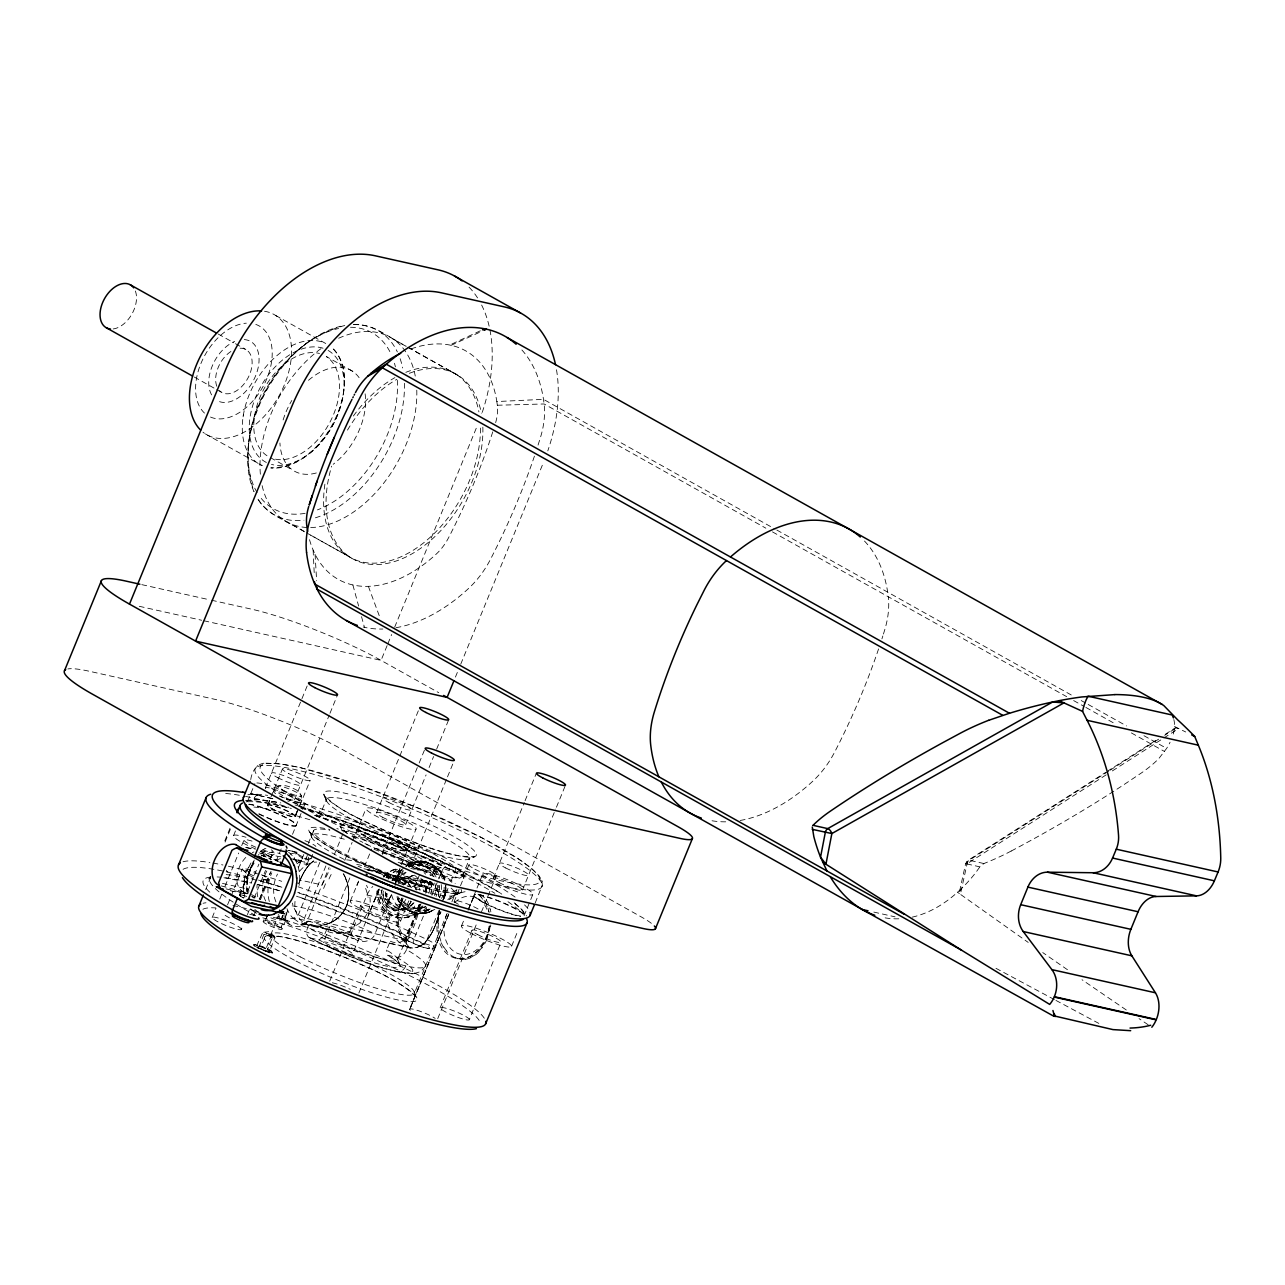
<?xml version="1.0" encoding="UTF-8"?>
<svg xmlns="http://www.w3.org/2000/svg" width="1285" height="1285" viewBox="0 0 1285 1285"><rect width="100%" height="100%" fill="white"/><g stroke="black" fill="none" stroke-linecap="round" stroke-linejoin="round"><path stroke-width="0.75" stroke-dasharray="5 3.75" d="M446.104 887.517L443.293 899.757M295.02 901.411C293.671 912.061 299.999 924.172 311.195 925.923L410.156 948.025L415.569 947.961L420.436 945.84M348.813 894.392L348.428 898.135M378.159 889.766C375.557 906.616 393.371 922.421 409.738 916.687L408.341 917.105M1173.847 719.552A158.023 60.363 -15.9 0 1 1174.49 726.475L1174.265 729.189L1164.66 735.325M438.281 923.321L438.201 928.477M348.604 896.416L348.829 892.657M243.925 885.028L244.568 880M383.38 891.035C380.456 903.243 394.672 913.812 405.658 907.885M348.653 896.994L348.299 898.986M979.604 867.23L975.62 872.772A163.581 107.089 -79.1 0 1 961.405 888.674L959.606 891.212L960.393 894.312L1028.209 942.419M243.106 416.822L243.459 414.509M490.533 926.469L490.806 924.798M348.428 898.697L348.01 900.673M489.537 926.533C487.77 942.772 474.277 961.437 456.143 958.353L458.279 958.803M439.358 911.483L439.615 910.374M395.057 885.156C410.606 843.667 385.516 903.307 400.936 870.748M395.17 885.092L395.989 880.514M395.973 880.129L398.832 873.752L397.065 877.061L397.9 875.374M439.47 911.193L438.86 913.972M348.283 899.548L347.625 902.327M438.426 896.48L438.972 885.381M439.325 912.029L438.667 914.808M311.613 835.411L311.661 837.29L309.219 831.556C329.972 852.18 359.431 861.496 385.596 873.463C409.69 881.382 434.475 894.665 460.303 892.786L453.284 895.645L454.906 894.472M959.606 891.212L965.661 863.568L967.573 860.661L1105.566 772.446M382.159 889.461C377.324 902.986 393.467 915.659 405.771 908.623M312.721 854.396L310.938 858.83L310.858 857.802M438.474 915.643L438.795 914.518M535.219 902.905L542.35 885.044L541.772 880.305L539.058 875.808L531.813 868.628L518.851 859.103L480.992 837.274L420.613 809.052L355.817 784.059L300.465 767.643L280.419 763.868L266.011 763.161M347.946 901.219L347.4 903.146M438.265 916.462L438.587 915.354M438.04 917.297L438.378 916.189M437.799 918.133L438.153 917.008M418.958 904.785L411.955 924.027L405.177 937.102M437.559 918.952L437.928 917.843M285.88 915.129L288.515 908.527M463.724 878.265L463.242 873.125L458.263 869.19L398.848 842.494M347.159 903.933L347.512 902.857M437.318 919.771L437.687 918.663M883.438 634.051L884.626 630.212A71.848 45.891 -60.7 0 0 888.288 596.754M437.43 919.482L436.788 921.409M882.843 635.963L881.928 638.838M538.062 445.092L540.471 437.43A71.848 45.891 -60.7 0 0 544.117 403.972L543.491 399.346A160.352 102.414 -60.7 0 0 520.297 348.251M310.97 858.749L307.468 859.183L300.128 855.489M492.765 431.872L490.709 438.121A456.4 291.502 -60.7 0 1 448.561 537.756A39.963 25.523 -60.7 0 1 436.29 554.044A128.42 82.015 -60.7 0 1 315.082 554.317L313.138 550.109A128.42 82.015 -60.7 0 1 308.705 536.487M541.868 886.682L542.222 885.59M437.173 920.301L436.514 922.212M346.886 904.72L347.271 903.644M397.033 877.189L395.86 880.659L400.502 871.166M443.518 898.167L444.69 894.697L443.486 898.119A25.893 25.218 73.6 0 0 445.542 887.405M443.052 899.853L445.076 894.681L443.164 899.837A26.085 25.395 73.6 0 0 445.927 887.341L445.815 885.012L445.012 895.115L445.815 885.012M436.225 922.999L436.627 921.923M346.613 905.507L347.014 904.447M298.875 883.47L300.497 879.326M435.936 923.803L436.354 922.726M435.647 924.574L436.065 923.513M440.418 913.394L440.996 911.884M435.342 925.345L435.76 924.284M247.266 870.202L248.487 867.198M487.834 936.267L486.613 939.271M346.308 906.262L346.725 905.218M358.242 882.072L356.909 885.429L358.419 881.831M468.752 908.607L474.085 895.227M295.084 816.585A14.761 2.136 22.3 0 0 275.392 806.498A14.761 2.136 22.3 0 0 273.817 809.839A14.761 2.136 22.3 0 0 295.084 816.585L297.959 809.357L294.875 816.778C298.522 808.104 307.517 794.371 294.474 789.022C288.081 785.456 276.853 782.308 273.512 791.383M1174.265 729.189L1175.47 727.888L1178.666 728.515L1109.244 772.911M435.037 926.116L435.47 925.055M267.633 914.968L265.256 920.767L267.585 915.209L265.352 920.574L263.232 921.554L266.204 914.294M378.995 889.365L352.492 954.305M379.155 888.899L368.217 915.707L378.93 889.782M400.438 921.377L408.807 900.881M462.471 876.017L469.941 857.737L468.736 859.103L474.663 856.71C445.911 857.368 418.749 843.201 392.134 833.724C368.843 822.4 341.73 814.112 323.852 794.66L326.84 801.535L324.495 795.849L326.39 800.426L326.358 799.495L319.049 817.26M511.607 946.242L517.871 930.822M224.811 840.904L230.674 826.608M205.648 889.541L210.885 876.755M225.116 842.061L231.123 827.46M250.752 779.561C251.828 771.096 257.482 762.423 266.75 763.097M233.565 835.587L235.781 830.174M247.619 801.294L254.864 783.641M212.186 917.586L215.976 908.366M219.751 899.131L222.016 893.605M225.052 886.216L238.673 853.015M241.692 845.626L243.973 840.101M265.449 787.737L308.432 682.849M267.649 805.036L282.411 769.04M227.541 904.849L230.481 897.685M231.204 895.886L242.239 869.013M239.556 894.97L253.129 861.866M239.861 895.083L254.221 860.067M248.921 891.244A28.286 21.379 -77.4 0 1 248.599 889.236L258.879 864.146M241.275 929.505A15.741 2.281 22.3 0 0 221.02 918.855A15.741 2.281 22.3 0 0 218.048 921.891A15.741 2.281 22.3 0 0 241.275 929.505L242.833 925.746M247.379 914.679L250.398 907.29M254.189 898.07L265.545 870.395M270.075 859.328L273.111 851.955M294.506 799.768L329.233 715.119M329.988 713.271L337.521 694.88M259.586 898.793L270.155 872.997M259.65 899.05L271.023 871.359M253.948 915.595L256.149 910.214M260.55 899.468L268.645 879.759M281.19 848.887L276.339 860.709L271.938 859.713M295.357 816.489A15.002 2.168 22.3 0 0 276.066 806.337A15.002 2.168 22.3 0 0 273.223 809.229A15.002 2.168 22.3 0 0 295.357 816.489L296.835 812.875M299.807 805.631L310.231 780.252M292.514 834.334L301.927 811.381M302.65 809.614L304.818 804.314M274.669 937.118L270.155 931.448L262.542 932.444A11.694 4.353 -71.1 0 1 264.084 933.793L258.735 947.816L256.614 945.921L262.847 932.3A11.694 7.116 -61.3 0 1 266.011 932.942L267.489 933.472A11.694 11.469 66.3 0 1 272.179 935.496L273.352 936.139M256.614 945.921L260.967 946.836L266.509 933.312M387.106 645.616L381.051 660.378L203.592 620.687M387.861 643.769L391.636 634.549M394.672 627.176L477.12 426.122M281.511 918.422L282.748 915.418L281.511 918.422A34.438 26.037 -77.4 0 1 278.042 915.996L270.958 934.516L272.581 933.344L265.561 936.203L271.569 933.842L266.734 935.769C294.329 935.737 320.302 948.635 345.858 957.791C370.096 969.195 397.499 978.014 416.645 997.433L414.188 991.715L414.252 993.578L447.18 913.298M298.57 867.198L303.79 854.445M308.271 843.522L313.508 830.769M260.341 948.507L265.192 950.611L270.733 937.102L269.93 936.492A11.694 11.469 66.3 0 0 265.256 934.436L264.276 934.307M273.352 936.122A11.694 4.353 -71.1 0 1 274.878 937.504L269.529 951.526L267.425 949.631L272.966 936.122M307.372 855.344L304.609 862.106A8.61 1.237 22.3 0 1 305.621 864.259A8.61 1.237 22.3 0 1 295.502 860.629M285.832 915.932L281.158 926.951L282.025 929.28A10.168 1.462 22.3 0 0 268.469 922.277A10.168 1.462 22.3 0 0 267.425 924.606A10.168 1.462 22.3 0 0 282.058 929.232L285.752 920.237L284.21 919.883L286.764 913.651M298.73 883.63L300.176 880.08L322.085 884.98L330.165 868.805M319.869 862.331L298.409 914.679A4.915 2.859 -43.2 0 1 292.659 917.876A34.438 26.037 -77.4 0 1 287.005 908.752M325.892 865.913L304.545 918.004A4.915 3.726 -77.4 0 0 306.28 924.493L410.525 947.784L416.774 947.398M282.218 916.333C285.623 925.73 298.746 929.938 306.392 923.256L329.04 867.504M334.309 854.67L343.336 832.68M410.525 947.784L407.602 947.061L406.542 949.631A77.502 11.196 22.3 0 1 405.835 965.87A9.846 7.437 -77.4 0 1 395.539 971.187A67.655 9.766 22.3 0 1 310.295 937.954A9.959 6.361 -60.7 0 1 307.661 927.529L308.753 924.959L317.347 926.116L326.422 924.413M344.733 860.452L352.122 842.43M352.861 840.631L366.032 808.506M310.295 937.954L318.969 939.897L323.981 936.09L326.888 929.007M349.841 877.896L323.354 942.451M376.617 812.602L419.601 707.714M364.41 866.7L371.654 849.064M329.731 981.162L360.748 905.523M382.239 853.16L418.428 764.832M419.183 762.985L425.207 748.272M455.436 677.083L457.701 671.557M460.737 664.184L543.186 463.13M366.996 895.019L388.905 899.918L375.059 933.697C371.767 944.202 353.68 944.106 351.303 933.312L366.996 895.019A28.029 27.772 69.7 0 1 372.795 886.473M405.674 824.633L426.074 774.919M429.094 767.563L433.607 756.528M436.627 749.171L448.69 719.745M394.816 880.819L415.987 829.178A27.065 3.903 22.3 0 0 381.195 810.867A27.065 3.903 22.3 0 0 376.087 816.071A27.065 3.903 22.3 0 0 416.003 829.162M358.868 993.016L389.901 917.361A15.741 2.281 22.3 0 0 369.598 906.792A15.741 2.281 22.3 0 0 366.611 909.812A15.741 2.281 22.3 0 0 389.837 917.442M411.296 865.19L446.762 778.694M447.517 776.847L454.312 760.302M323.981 936.09A49.199 7.1 22.3 0 0 385.002 959.734A49.199 7.1 22.3 0 0 386.56 950.081L389.451 942.997M414.364 887.389L420.163 873.27M419.376 904.287L405.321 938.596A4.915 2.859 -43.2 0 0 405.851 943.19L409.096 947.029M424.564 891.661L426.781 886.248A4.915 3.229 -79.7 0 1 430.893 882.12L433.671 882.907M419.89 904.576L405.161 940.491A4.915 3.726 -77.4 0 0 406.911 946.997L409.706 947.944M425.046 892.015L427.246 886.618A4.915 3.726 -77.4 0 1 432.676 884.128L434.699 883.518M420.179 904.528L397.563 959.67L397.418 958.819L400.213 965.372L395.668 960.441L387.861 955.301L386.56 950.081M425.463 891.661L429.222 882.458M432.242 875.117L434.507 869.592L433.238 870.684L439.518 868.13C415.842 867.455 393.74 855.842 372.152 847.024M420.227 906.76L406.365 940.62L406.558 944.475L400.518 936.46L396.84 924.365L397.418 910.76L402.205 897.99M426.716 908.061L413.979 939.11A4.915 1.767 -64.5 0 0 414.043 943.672A11.934 1.719 22.3 0 0 428.708 948.635A11.934 1.719 22.3 0 0 423.279 943.993A184.526 26.632 22.3 0 0 297.638 892.577M431.953 895.276L437.944 880.659M438.699 878.844L441.687 871.535A4.915 1.767 -64.5 0 1 445.445 867.086A11.934 1.719 22.3 0 0 460.11 872.049A11.934 1.719 22.3 0 0 454.681 867.407A184.526 26.632 22.3 0 0 297.445 805.743M439.004 910.342L427.022 939.56A4.915 1.767 -64.5 0 1 423.279 943.993L424.243 942.997M443.502 899.371L447.999 888.417M451.003 881.108L454.745 871.985A4.915 1.767 -64.5 0 0 454.681 867.407M451.886 901.813L456.93 889.525M448.818 913.828L409.851 1009.03L448.706 914.374M453.99 902.022L468.897 864.853M474.133 895.099L476.301 889.798M477.024 888.031L482.823 873.928M440.145 1007.858L471.932 930.372M493.408 878.024L524.312 802.563M525.067 800.716L536.391 773.136M437.735 1018.619L476.799 923.369M481.377 912.125L496.267 875.888M469.234 1019.792A15.741 2.281 22.3 0 0 448.979 1009.143A15.741 2.281 22.3 0 0 446.007 1012.162A15.741 2.281 22.3 0 0 469.234 1019.792L501.07 942.226M522.465 890.055L555.682 809.068M556.437 807.237L565.48 785.167M524.087 915.771L532.777 894.601A27.065 3.903 22.3 0 0 497.986 876.29A27.065 3.903 22.3 0 0 492.862 881.478A27.065 3.903 22.3 0 0 532.793 894.585M307.083 864.082L309.589 857.978M425.769 893.252C428.178 875.728 437.799 887.71 439.341 895.741M409.658 1009.351L448.77 914.197M350.355 900.994L358.676 881.092M434.732 926.854L435.149 925.826M461.524 925.859L464.271 919.241M209.455 878.378L209.84 877.462L208.652 878.908L212.089 877.575M267.794 805.309L270.766 798.242M468.093 910.278L474.101 895.95L468.431 909.298M345.986 907.017L346.436 905.973M389.226 899.163C381.613 915.996 390.287 942.644 409.015 947.173M300.385 879.599L300.818 878.571M434.394 927.609L434.844 926.581M272.083 953.454L272.597 952.297L265.593 951.205M300.706 878.86L301.156 877.816M434.073 928.364L434.523 927.32M301.027 878.105L301.493 877.077M433.736 929.103L434.185 928.075M345.649 907.772L346.115 906.728M389.114 899.452L389.58 898.424M301.381 877.366L301.846 876.338M433.382 929.842L433.848 928.814M301.718 876.627L302.2 875.599M433.029 930.581L433.495 929.569M345.279 908.511L345.761 907.483M389.451 898.697L389.933 897.669M302.071 875.888L302.553 874.876M433.141 930.292L432.29 932.027M442.233 901.46L444 898.151M436.017 945.84L434.105 948.121L430.748 949.053L421.849 946.949L358.258 919.144L296.498 896.207M302.441 875.149L302.939 874.153M432.772 931.031L431.905 932.749M345.392 908.222L344.492 909.973M389.821 897.958L390.335 896.946M302.81 874.426L303.308 873.431M303.196 873.72L303.694 872.724M431.519 933.456L432.033 932.46M425.431 966.304L420.709 971.621L413.834 973.628M345.006 908.961L343.609 911.402M390.206 897.235L390.736 896.207M303.581 873.013L304.095 872.033M431.134 934.147L431.648 933.167M303.967 872.322L304.481 871.359M430.732 934.821L431.246 933.858M390.624 896.496L391.17 895.5M304.368 871.648L304.898 870.684M430.33 935.496L430.844 934.532M253.98 861.849C247.844 871.214 245.403 882.956 247.443 893.974M304.77 870.973L305.3 870.025M430.443 935.207L429.495 936.797M344.171 910.406L342.645 912.784M391.042 895.773L391.62 894.778M305.188 870.314L305.718 869.383M430.025 935.865L429.078 937.44M1011.247 851.023A872.499 333.297 -15.9 0 0 1125.821 783.384L1140.518 773.554A119.939 45.826 -15.9 0 0 1158.974 758.391L1166.635 748.4A192.686 73.614 -15.9 0 0 1170.057 742.232M397.804 875.406L400.84 870.78M305.605 869.672L306.151 868.74M306.023 869.029L307.886 866.379M428.644 938.05L429.19 937.151M343.256 911.804L341.071 914.775M306.456 868.419L308.336 865.833M428.21 938.644L428.772 937.761M481.827 947.704L478.92 951.285M428.339 938.355L427.327 939.801M427.889 938.949L425.528 941.905M342.26 913.169L340.525 915.418M308.223 866.122L309.235 864.773M404.068 938.516L402.96 939.769M427.005 940.058L425.062 942.387M308.673 865.576L309.701 864.275M340.637 915.129L339.352 916.639M383.476 877.029L388.536 872.338L394.238 869.463M400.775 870.957L403.345 868.13M309.589 864.564L310.617 863.343M340.059 915.755L338.742 917.233M310.038 864.082L311.564 862.476M306.473 922.485L307.083 921.923L300.578 924.59C318.937 923.224 336.59 933.006 353.68 938.757A54.131 7.806 22.3 0 0 300.321 926.822M344.749 325.523C277.207 342.774 231.252 425.287 253.996 491.545M338.116 917.811L338.855 916.944M449.236 899.709L450.441 898.617M310.97 863.183L313.444 860.982M912.205 917.137A159.147 104.181 -79.1 0 0 957.534 892.24L961.389 888.674M338.244 917.522L336.831 918.887M423.777 943.415L422.717 944.491M337.602 918.068L336.172 919.417M256.791 766.438L257.851 765.571M311.918 862.347L313.813 860.934M298.473 349.665L306.938 342.95M422.829 944.218L421.769 945.198M260.935 854.043L267.071 850.172M336.285 919.128L334.823 920.397M422.363 944.571L420.805 945.84M260.373 851.345L264.758 848.742M474.727 955.108L470.342 957.727M335.626 919.626L333.441 921.313M412.292 886.666L421.625 882.393L431.583 882.265L420.854 880.129L413.304 880.578M334.261 920.574L330.598 922.903M1107.172 771.418L1158.652 738.506M1165.254 734.297L1175.149 727.969M1108.586 771.161L969.227 860.259A4.915 3.726 -77.4 0 0 966.818 863.922L965.726 863.616L967.075 863.777L1107.59 773.955M1110.192 770.149L1161.447 737.381M421.416 945.246L417.207 947.527M406.301 865.833C419.777 856.051 440.643 864.082 444.883 879.968M436.129 877.077A24.849 24.206 73.6 0 0 406.108 866.042L412.935 862.701L410.59 863.568M434.876 909.33L428.066 912.446L432.627 910.503M406.188 865.865L412.806 862.685L423.584 861.785L419.954 861.56C441.092 864.034 411.168 859.456 408.02 864.821L412.581 862.878L422.412 861.866M332.863 921.441L327.016 924.445M428.997 909.748L415.714 914.936M403.185 884.032L404.614 883.277M403.072 884.321L409.658 881.237M455.533 895.003L460.865 892.609M410.493 911.402L407.265 909.652L413.77 912.543L404.293 907.467C412.003 914.294 423.922 915.579 432.884 910.535M480.301 330.823L449.686 345.023L451.115 345.328L479.867 332.189M405.209 883.213L412.662 880.45M330.004 922.967L321.041 926.019L311.195 925.923M351.544 926.774L349.151 927.738M1011.231 851.007A120.18 45.907 -15.9 0 1 983.892 863.536L979.861 866.845L966.818 863.922M431.632 911.177L424.837 913.298M386.994 877.864L402.414 875.711L425.19 880.546C432.9 882.265 438.956 889.284 439.631 897.123M245.547 800.571L258.671 799.479L280.805 802.9M393.274 878.988L396.696 877.96M392.825 879.904L396.567 878.795M411.586 875.952L413.497 875.39M410.284 881.301L417.239 879.823L425.19 880.546M406.767 865.801C417.32 861.882 429.881 866.62 435.631 876.209M412.71 862.717L423.472 861.817L416.228 861.898L417.529 861.753M424.725 913.33L413.352 912.479L420.902 913.523L428.001 912.398M423.215 913.458L428.371 912.479L418.251 913.458M465.604 959.172L461.925 959.381A34.39 24.335 85.5 0 1 454.81 957.357M309.139 937.488C342.147 953.341 376.585 970.817 413.577 973.644M411.778 973.789L415.697 973.468M411.071 348.91A128.42 82.015 -60.7 0 1 496.829 401.546L543.491 399.346L775.144 529.115M267.521 880.032L260.775 879.823M495.657 422.62A39.883 25.475 -60.7 0 0 497.327 405.241L544.117 403.972L765.844 528.167M353.857 324.639C373.694 323.499 389.451 338.148 406.172 346.275L392.262 338.501M406.108 940.684L303.967 917.859L298.409 914.679A29.523 22.311 -77.4 0 1 292.37 903.082M223.943 877.751L251.507 883.004M418.444 913.507C409.529 912.591 401.37 906.744 397.563 898.665C397.177 903.435 415.73 915.482 404.213 907.387M288.338 850.413L292.53 851.232L299.694 855.216M291.374 858.862L301.477 860.773L295.357 859.36M297.124 852.244L292.289 851.136M250.318 793.52L273.303 798.836M255.089 794.564L258.269 795.206M265.192 950.611L269.529 951.526M277.48 918.389L285.672 920.205L287.181 923.064M278.026 918.502L272.934 917.185M141.8 584.643L209.519 599.79M211.463 600.207L252.101 609.299A98.415 14.199 22.3 0 1 381.051 660.378L438.763 692.695M139.246 606.295L201.649 620.253M983.876 863.536L969.227 860.259A4.915 2.811 57.4 0 0 967.075 863.777L960.393 894.312L957.55 892.272M873.832 912.093L895.035 916.831M369.1 869.704L432.451 883.855L425.078 880.819M363.928 868.756L432.676 884.128M386.624 877.543L427.246 886.618M259.088 852.871L266.557 854.541L278.379 861.159M222.466 883.389L248.599 889.236M226.064 888.883L247.603 893.701M230.481 890.73L246.72 894.36M406.558 949.647A9.959 6.361 -60.7 0 1 396.535 957.261L387.861 955.301A54.131 7.806 22.3 0 1 386.448 966.095A54.131 7.806 22.3 0 1 318.969 939.897M283.407 919.61L285.752 920.237L285.768 915.579A8.61 1.237 22.3 0 1 282.491 915.627M306.151 924.461L298.12 921.698L292.835 918.068M284.21 919.883L285.72 920.221L279.68 916.992M257.241 884.449L280.949 891.228M406.911 876.45L415.617 881.124L420.163 889.975M246.463 847.281L254.992 849.61M245.596 847.441L253.241 849.53M221.309 885.911L244.279 892.159M301.236 807.96L340.927 820.376L385.066 836.856M295.036 804.94L299.389 806.257M300.835 806.707L347.56 822.496L400.599 843.233M430.202 864.066L426.797 862.813L431.921 864.789M413.529 912.511L404.566 907.724M263.007 950.241L264.308 950.739M387.299 837.772L397.274 841.868M402.285 843.924L457.412 869.174L500.122 892.93M260.967 946.836L267.425 949.631M370.706 846.333L359.784 840.872M1174.506 726.475L1185.702 731.984M253.659 877.8L247.266 874.073L242.431 869.463M256.695 913.201L254.494 911.964M454.778 957.502L452.577 956.265A34.39 24.672 87 0 1 446.248 950.852M430.587 863.793L433.816 865.544L427.038 862.572L433.704 865.576L439.952 871.053L430.475 863.825L433.704 865.576M1055.949 1000.421L1098.836 1023.406M1054.359 999.569L993.851 967.187M776.799 530.03L1072.477 695.667M1081.199 700.55L1086.435 703.473M1088.17 704.453L1126.527 725.929M1143.971 735.711L1166.635 748.4M772.462 531.878L1066.662 696.663M1073.65 700.582L1084.155 706.461M1085.889 707.441L1115.621 724.097M1131.362 732.916L1164.595 751.532M407.907 347.271L458.327 375.509M275.568 315.419L328.43 345.023M352.427 371.172L326.326 356.555A57.825 36.928 -60.7 0 1 330.39 421.335A57.825 36.928 -60.7 0 1 273.769 458.777M218.225 334.036L233.758 342.742M235.476 343.705L245.837 349.504M194.34 377.067L215.045 388.664M216.763 389.628L221.952 392.519M270.444 457.653L293.06 470.326M205.407 433.928L262.22 465.636A68.892 43.995 -60.7 0 1 252.872 386.689A68.892 43.995 -60.7 0 1 324.479 342.918M304.609 531.781C288.611 521.341 267.36 515.703 257.289 498.034A105.788 67.575 -60.7 0 0 303.967 520.216M306.328 532.745L347.705 555.859M284.579 520.537L303.694 531.251M310.649 535.154L350.644 557.545M251.507 894.569L260.261 899.468M251.635 896.031L255.008 897.926M407.907 347.255L456.336 374.433M356.17 838.896L349.922 835.186M279.295 916.751L278.395 916.205M1148.18 1024.787L1139.056 1018.636M1126.303 1009.994L1082.018 979.748M1067.466 969.725L1042.745 952.57M347.336 833.483L340.654 826.994L342.742 831.893M256.663 911.113L258.43 912.495M514.257 902.809L522.16 909.828L526.577 915.932M254.671 945.969L253.852 944.973M479.626 895.372L485.618 902.729L489.167 912.527M401.113 904.142L404.711 907.74M446.361 950.659L443.711 946.9M439.293 870.363L441.542 873.318M486.276 899.998L488.38 903.628A35.498 26.182 -66.8 0 1 490.051 909.234M397.707 898.649L399.523 901.877M343.24 873.623L344.396 875.824M343.754 874.057L344.749 876.563M344.878 876.274L346.581 881.124M406.365 940.475L405.385 938.692A29.523 22.311 -77.4 0 1 403.008 900.271M345.215 877.029L347.303 883.534M366.562 885.269L367.558 887.71M444.771 880L441.654 873.286L444.771 880A26.085 25.395 73.6 0 0 405.899 866.074M386.191 900.223L385.5 898.36M396.888 896.785L398.189 899.934L396.84 896.785A26.085 25.395 73.6 0 0 433.238 910.326M440.916 941.23L439.068 935.143M368.393 586.362L379.332 615.965M541.772 880.305L542.222 881.703M346.95 881.639L347.898 886.04M352.877 584.964L358.627 606.054M361.519 616.655L364.442 627.321A160.4 102.447 -60.7 0 0 382.866 629.024M347.641 884.08L348.347 888.594M490.292 909.089L490.87 911.964M244.809 897.38L243.909 891.501M439.615 896.143L439.743 897.813M348.187 886.602L348.669 892.063M496.829 401.546L497.327 405.241M348.572 889.172L348.717 893.814M315.082 554.317L316.64 580.804M313.138 550.109L314.247 573.752M396.005 627.706A160.32 102.398 -60.7 0 0 468.383 588.642A71.848 45.891 -60.7 0 0 490.485 559.312A489.713 312.785 -60.7 0 0 534.432 456.127M364.442 627.321A160.32 102.398 -60.7 0 1 363.253 627.048M1174.345 729.173A192.686 73.614 -15.9 0 1 1172.595 736.193M864.468 541.033A160.352 102.414 -60.7 0 1 887.662 592.128M740.16 820.472A160.352 102.414 -60.7 0 0 812.538 781.425A71.848 45.891 -60.7 0 0 834.64 752.094A489.713 312.785 -60.7 0 0 878.587 648.909M725.736 821.822A160.352 102.414 -60.7 0 1 708.372 820.055M898.825 918.791A155.774 101.981 -79.1 0 1 881.847 917.217M353.423 324.591A105.788 67.575 -60.7 0 1 397.354 351.929M400.133 358.708A105.788 67.575 -60.7 0 1 402.655 367.976M404.406 383.299A105.788 67.575 -60.7 0 1 314.905 517.951M253.964 491.625A105.788 67.575 -60.7 0 1 265.561 392.359A105.788 67.575 -60.7 0 1 342.693 325.86M405.819 372.345A105.788 67.575 -60.7 0 1 478.903 411.907M480.429 428.066A105.788 67.575 -60.7 0 1 395.25 559.087A105.788 67.575 -60.7 0 1 324.944 483.835M353.375 416.003A105.788 67.575 -60.7 0 1 394.897 377.629M350.5 327.273A100.872 64.427 -60.7 0 1 390.736 353.359M394.463 363.269A100.872 64.427 -60.7 0 1 395.394 366.835M397.306 380.248A100.872 64.427 -60.7 0 1 317.427 509.888M305.139 513.309A100.872 64.427 -60.7 0 1 259.859 496.652M257.129 492.573A100.872 64.427 -60.7 0 1 262.879 396.182A100.872 64.427 -60.7 0 1 338.614 328.51M308.496 380.296A57.825 36.928 -60.7 0 1 359.961 378.946M365.117 393.836A57.825 36.928 -60.7 0 1 333.168 464.287M316.319 472.96A57.825 36.928 -60.7 0 1 279.937 442.988M283.118 419.954A57.825 36.928 -60.7 0 1 291.824 400.438M266.975 455.709A57.825 36.928 -60.7 0 1 262.911 390.929A57.825 36.928 -60.7 0 1 319.515 353.487M264.517 311.259A68.892 43.995 -60.7 0 1 280.885 392.407A68.892 43.995 -60.7 0 1 202.95 432.162M328.141 350.452A63.961 40.863 -60.7 0 1 334.598 421.737A63.961 40.863 -60.7 0 1 271.488 464.415M266.38 462.471A63.961 40.863 -60.7 0 1 258.687 390.544A63.961 40.863 -60.7 0 1 323.113 348.235M255.811 324.414A51.689 33.008 -60.7 0 1 264.598 383.54A51.689 33.008 -60.7 0 1 210.001 416.822M204.492 413.079A51.689 33.008 -60.7 0 1 202.323 360.282A51.689 33.008 -60.7 0 1 246.318 323.177M244.295 339.593A33.956 21.684 -60.7 0 1 255.185 376.842A33.956 21.684 -60.7 0 1 217.695 400.856M211.623 394.88A33.956 21.684 -60.7 0 1 234.641 341.424M556.501 369.759A147.614 94.287 -60.7 0 1 547.796 450.89M409.337 373.309A105.788 67.575 -60.7 0 1 481.345 413.176M482.839 427.15A105.788 67.575 -60.7 0 1 391.106 562.509A105.788 67.575 -60.7 0 1 331.658 466.182M347.48 430.122A105.788 67.575 -60.7 0 1 396.872 379.3M469.057 287.133A147.614 94.287 -60.7 0 1 478.197 298.923M481.618 305.027A147.614 94.287 -60.7 0 1 481.73 413.882M338.646 338.244A105.788 67.575 -60.7 0 1 415.28 376.168M416.774 390.142A105.788 67.575 -60.7 0 1 348.46 515.333A105.788 67.575 -60.7 0 1 261.883 484.557M260.373 474.229A105.788 67.575 -60.7 0 1 322.904 347.287M240.118 348.235A24.608 15.709 -60.7 0 1 248.648 376.698A24.608 15.709 -60.7 0 1 219.51 390.672M216.812 386.287A24.608 15.709 -60.7 0 1 231.155 351.319M135.359 290.988A24.608 15.709 -60.7 0 1 131.231 315.227A24.608 15.709 -60.7 0 1 112.052 329.04M651.35 923.321A49.199 7.1 22.3 0 0 641.392 916.992L344.091 750.472A98.415 14.199 22.3 0 0 215.141 699.393L89.372 671.268A98.415 14.199 22.3 0 0 67.864 668.955M247.909 794.773A155.003 22.375 22.3 0 1 267.665 795.399M286.25 799.093A155.003 22.375 22.3 0 1 515.751 897.589M524.505 904.865A155.003 22.375 22.3 0 1 529.018 910.198M246.077 802.033A151.068 21.813 22.3 0 1 280.307 802.9M300.048 807.703A151.068 21.813 22.3 0 1 501.776 894.119M515.044 903.676A151.068 21.813 22.3 0 1 525.067 915.868M248.937 804.153A27.065 3.903 22.3 0 1 283.246 816.103A27.065 3.903 22.3 0 1 292.98 825.805A27.065 3.903 22.3 0 1 258.205 813.389M256.855 782.95A27.065 3.903 22.3 0 1 298.473 798.419A27.065 3.903 22.3 0 1 287.583 800.908M265.738 788.749A15.741 2.281 22.3 0 1 277.833 790.58A15.741 2.281 22.3 0 1 294.506 799.543A15.741 2.281 22.3 0 1 279.247 796.009M520.634 916.06A27.065 3.903 22.3 0 1 488.525 904.833A27.065 3.903 22.3 0 1 475.498 894.424M478.759 894.665A27.065 3.903 22.3 0 1 507.382 904.576A27.065 3.903 22.3 0 1 524.264 915.514A27.065 3.903 22.3 0 0 490.292 898.119A27.065 3.903 22.3 0 0 479.755 900.528A27.065 3.903 22.3 0 0 520.505 916.35M367.59 869.8A27.065 3.903 22.3 0 1 408.791 886.377M374.417 848.405A27.065 3.903 22.3 0 1 413.352 862.765A27.065 3.903 22.3 0 1 410.798 868.371M382.818 854.445A15.741 2.281 22.3 0 1 393.258 855.489A15.741 2.281 22.3 0 1 411.104 864.612A15.741 2.281 22.3 0 1 398.109 862.251M306.392 923.256A49.199 7.1 22.3 0 1 351.303 933.312M323.611 888.449A28.029 2.168 -68.4 0 1 326.069 882.49M396.535 957.245A67.655 9.766 22.3 0 1 395.539 971.187M289.784 924.461A67.655 9.766 22.3 0 1 364.201 941.118M403.394 940.475A33.683 18.183 61.5 0 1 389.194 940.748M350.002 931.239A33.683 29.041 -41.8 0 1 325.86 930.742M405.835 965.87A77.502 11.196 22.3 0 1 307.693 927.529M292.161 905.861A77.502 11.196 22.3 0 1 375.059 933.697M458.376 904.303A14.761 2.136 22.3 0 1 458.584 901.026A14.761 2.136 22.3 0 1 478.55 909.282M409.401 937.488A38.1 17.765 -88.1 0 1 404.518 942.355M419.761 906.31A27.868 7.019 -73.1 0 1 407.072 939.046M414.509 906.07A38.1 13.476 -64.6 0 1 413.465 909.25M365.631 888.433A38.1 32.687 66.9 0 1 368.056 897.364M369.919 897.235A27.868 27.178 48.8 0 1 360.137 922.068M360.475 922.566A38.1 37.426 -80.6 0 1 351.817 927.481M328.992 878.988A38.1 12.368 -76.8 0 1 331.642 873.607M319.017 817.356A77.502 11.196 22.3 0 1 390.704 834.543A77.502 11.196 22.3 0 1 462.504 874.764A77.502 11.196 22.3 0 1 397.659 861.4M347.175 833.371A54.131 7.806 22.3 0 1 378.946 833.708A54.131 7.806 22.3 0 1 440.884 867.054A54.131 7.806 22.3 0 1 374.867 848.277M368.104 845.096A54.131 7.806 22.3 0 1 364.908 843.506M343.754 832.005A49.199 7.1 22.3 0 1 389.178 843.586A49.199 7.1 22.3 0 1 434.153 868.258A49.199 7.1 22.3 0 1 400.727 863.263M456.544 890.119A77.502 11.196 22.3 0 1 357.005 859.954A77.502 11.196 22.3 0 1 329.795 830.287M353.777 836.712A77.502 11.196 22.3 0 1 451.886 882.329M275.584 793.6A14.761 2.136 22.3 0 1 284.676 793.761A14.761 2.136 22.3 0 1 300.562 802.836A14.761 2.136 22.3 0 1 279.664 795.929M430.154 908.88A24.849 24.206 73.6 0 1 391.588 894.713M392.214 880.771A24.849 24.206 73.6 0 1 400.133 869.495M439.052 885.397A24.849 24.206 73.6 0 1 438.587 895.918M429.72 909.427A23.612 23.002 73.6 0 1 400.406 897.444M398.286 883.839A23.612 23.002 73.6 0 1 402.944 872.676M409.369 866.973A23.612 23.002 73.6 0 1 443.068 880.546M444.176 887.18A23.612 23.002 73.6 0 1 441.622 898.504M401.627 869.849A26.085 25.395 73.6 0 0 395.603 881.751A25.893 25.218 73.6 0 1 401.562 870.041M428.788 909.073A23.226 22.616 73.6 0 1 397.836 896.416M396.969 881.799A23.226 22.616 73.6 0 1 403.602 870.732M408.935 867.118A23.226 22.616 73.6 0 1 439.245 878.249M441.221 884.546A23.226 22.616 73.6 0 1 439.711 897.492M432.933 910.23A25.893 25.218 73.6 0 1 396.824 896.962M405.803 866.283A25.893 25.218 73.6 0 1 444.337 880.129M425.399 906.905A19.982 19.452 73.6 0 1 401.257 898.054M399.298 882.891A19.982 19.452 73.6 0 1 406.06 872.483M413.513 868.869A19.982 19.452 73.6 0 1 434.266 877.35M437.366 885.269A19.982 19.452 73.6 0 1 436.065 896.4M410.959 901.395A13.733 13.364 73.6 0 1 410.092 900.962M403.265 885.156A13.733 13.364 73.6 0 1 413.979 875.342M426.732 880.546A13.733 13.364 73.6 0 1 428.885 893.525M405.193 884.594A13.733 13.364 73.6 0 1 413.144 875.519M429.736 881.622A13.733 13.364 73.6 0 1 430.459 893.862M425.961 906.23A19.934 19.404 73.6 0 1 398.173 896.014M397.836 882.12A19.934 19.404 73.6 0 1 405.289 872.258M414.348 869.045A19.934 19.404 73.6 0 1 430.587 875.695M434.732 883.068A19.934 19.404 73.6 0 1 434.603 895.629M421.143 903.66A22.391 21.797 73.6 0 1 380.007 890.216M385.885 877.527A22.391 21.797 73.6 0 1 402.719 870.861M414.364 875.133A22.391 21.797 73.6 0 1 423.456 891.324M411.216 901.411A15.259 14.858 73.6 0 1 383.348 891.18M392.423 880.048A15.259 14.858 73.6 0 1 410.863 886.827M413.208 903.002A15.259 14.858 73.6 0 1 386.833 893.316A10.328 10.071 73.6 0 0 405.867 899.42M393.355 880.434A15.259 14.858 73.6 0 1 416.179 889.766M243.668 897.974A9.846 1.413 22.3 0 1 242.656 897.428M240.745 896.223A9.846 1.413 22.3 0 1 246.158 896.271M261.578 855.328A9.846 1.413 22.3 0 1 271.376 859.44A10.087 1.462 22.3 0 0 261.787 855.36M254.719 946.001A9.895 1.43 22.3 0 1 262.702 947.029A9.895 1.43 22.3 0 1 271.713 952.699A9.895 1.43 22.3 0 1 257.032 947.463M270.733 937.038A12.85 7.822 -61.3 0 1 275.118 937.938M269.32 901.508A34.438 26.037 -77.4 0 1 271.81 872.804M290.346 854.075A34.438 26.037 -77.4 0 1 298.008 852.79M295.935 860.131A27.065 20.448 -77.4 0 1 304.609 862.106L293.59 859.649L296.369 852.887A34.438 26.037 -77.4 0 0 288.884 850.461M275.954 901.941A27.065 20.448 -77.4 0 1 277.496 874.057M256.855 947.543A10.168 1.462 22.3 0 1 271.135 954.08M278.219 861.817A16.85 2.425 22.3 0 0 276.339 860.709A155.742 22.488 22.3 0 1 260.903 851.618M225.694 793.504A189.441 27.354 22.3 0 1 240.68 795.479M245.547 796.379A189.441 27.354 22.3 0 1 288.852 807.333M314.809 815.493A189.441 27.354 22.3 0 1 454.745 871.985A16.85 2.425 22.3 0 1 462.407 878.538A16.85 2.425 22.3 0 1 441.687 871.535A155.742 22.488 22.3 0 0 336.815 828.536M183.032 861.785A189.441 27.354 22.3 0 1 209.889 862.54M212.973 863.054A189.441 27.354 22.3 0 1 222.948 864.998M228.409 866.218A189.441 27.354 22.3 0 1 281.736 881.317M298.04 886.762A189.441 27.354 22.3 0 1 427.022 939.56A16.85 2.425 22.3 0 1 434.699 946.113A16.85 2.425 22.3 0 1 413.979 939.11A155.742 22.488 22.3 0 0 297.718 892.256M426.411 907.274A24.817 23.355 88.3 0 1 400.663 914.406A24.817 23.355 88.3 0 1 385.275 891.228M388.15 879.117A24.817 23.355 88.3 0 1 397.402 869.303M408.18 866.299A24.817 23.355 88.3 0 1 425.624 874.153M430.427 882.265A24.817 23.355 88.3 0 1 431.776 894.537M253.964 897.974A155.742 22.455 22.3 0 1 251.876 896.769M247.089 893.894A155.742 22.455 22.3 0 1 244.279 892.176M255.699 915.659A16.85 2.425 22.3 0 0 254.173 914.759A155.742 22.488 22.3 0 1 210.515 876.643M226.176 874.619A155.742 22.488 22.3 0 1 281.881 887.244M254.173 914.759A4.915 3.148 -60.7 0 1 253.868 915.434M253.9 807.044A155.742 22.488 22.3 0 1 311.404 820.215M244.246 892.24A22.102 14.537 -63.9 0 1 236.89 877.189A22.102 14.537 -63.9 0 1 246.463 856.758M252.31 852.646A22.102 14.537 -63.9 0 1 253.9 851.987M260.277 851.345A22.102 14.537 -63.9 0 1 260.951 851.489M243.507 897.958A10.087 1.462 22.3 0 1 239.685 894.858A10.087 1.462 22.3 0 1 246.736 896.448M423.038 906.086A24.849 24.206 73.6 0 1 378.497 887.63M383.974 876.434A24.849 24.206 73.6 0 1 397.611 868.596M422.219 879.213A24.849 24.206 73.6 0 1 426.491 892.577M420.805 878.169A24.784 24.399 -60.9 0 1 425.672 891.228M422.139 905.877A24.784 24.399 -60.9 0 1 377.388 888.063M384.231 875.76A24.784 24.399 -60.9 0 1 396.615 869.11M183.08 869.335A184.526 26.632 22.3 0 1 253.017 878.522M258.494 880.096A184.526 26.632 22.3 0 1 281.752 887.26M227.975 872.146A4.915 3.726 -77.4 0 1 226.433 870.314M209.84 892.224A160.657 23.194 22.3 0 1 211.639 876.996M217.101 876.948A160.657 23.194 22.3 0 1 220.297 877.157M225.662 877.751A160.657 23.194 22.3 0 1 251.362 882.843M258.285 884.626A160.657 23.194 22.3 0 1 279.632 890.746M299.084 897.01A160.657 23.194 22.3 0 1 414.043 943.672M254.237 798.21A4.915 3.726 -77.4 0 1 259.377 795.56M250.912 793.777A184.526 26.632 22.3 0 1 273.914 799.077M247.025 800.33A160.657 23.194 22.3 0 1 291.374 808.49M314.825 815.332A160.657 23.194 22.3 0 1 445.445 867.086M258.494 854.429A10.087 1.462 22.3 0 1 258.96 854.541M284.146 919.273A8.561 2.795 12.5 0 1 270.284 917.554M278.17 914.567A10.168 3.373 36.6 0 1 279.198 915.402M257.771 896.785A34.438 26.037 -77.4 0 1 257.112 884.722M270.332 857.031A34.438 26.037 -77.4 0 1 275.616 853.304M308.239 857.175A8.561 2.602 34.2 0 1 305.188 859.392A8.561 2.602 34.2 0 1 295.598 852.63M263.361 856.019A28.286 21.379 -77.4 0 1 266.557 854.541M261.16 856.131A29.523 22.311 -77.4 0 1 280.419 854.011M248.342 893.187A29.523 22.311 -77.4 0 1 255.522 861.416M426.154 886.264A4.674 1.221 30.8 0 1 426.588 886.602M299.55 871.246A29.523 22.311 -77.4 0 1 316.608 862.058M297.14 863.825A34.438 26.037 -77.4 0 1 306.151 858.027M415.264 887.999A29.523 22.311 -77.4 0 1 426.781 886.248M405.851 943.19A34.438 26.037 -77.4 0 1 403.153 898.488M413.786 886.345A34.438 26.037 -77.4 0 1 430.893 882.12M285.993 912.736A8.61 1.237 22.3 0 1 286.025 913.892M265.69 901.058A27.065 20.448 -77.4 0 1 267.409 869.913M275.97 860.757A27.065 20.448 -77.4 0 1 280.371 858.589M478.004 894.151A34.438 26.037 -77.4 0 1 488.942 911.531M489.633 925.794A34.438 26.037 -77.4 0 1 454.842 958.016A34.438 26.037 -77.4 0 1 440.321 911.74M447.79 899.805A34.438 26.037 -77.4 0 1 461.829 891.164M454.504 902.696A29.523 22.311 -77.4 0 1 487.352 910.39M489.039 926.34A29.523 22.311 -77.4 0 1 459.211 953.952A29.523 22.311 -77.4 0 1 446.778 914.294M288.595 852.212A34.438 26.037 -77.4 0 1 299.084 885.461M257.835 912.061A34.438 26.037 -77.4 0 1 254.864 909.378M247.362 893.541A34.438 26.037 -77.4 0 1 254.799 860.661M261.064 853.947A34.438 26.037 -77.4 0 1 268.372 849.61M247.828 801.824A155.003 22.375 22.3 0 1 289.976 808.265M315.275 815.461A155.003 22.375 22.3 0 1 494.87 893.284M507.977 901.717A155.003 22.375 22.3 0 1 523.204 914.181M413.963 902.745A15.982 15.227 57.9 0 1 385.773 893.059M391.925 880.305A15.982 15.227 57.9 0 1 416.179 890.071M254.494 911.964A34.39 26.439 -58.4 0 1 249.579 907.628M243.556 891.645A35.514 24.303 -71.7 0 1 243.54 885.108M244.23 879.984A34.374 21.267 -73.9 0 1 246.977 870.041M248.776 867.407A34.374 20.576 -74 0 1 252.583 860.372M264.79 848.919A35.498 24.977 -85.8 0 1 265.931 848.421M490.179 926.469A34.374 20.576 -73.9 0 1 487.529 936.106M480.606 894.521A34.39 26.359 -60.4 0 1 486.212 900.062M460.881 892.818A35.498 27.933 -65.2 0 1 465.074 891.726M450.569 898.825A35.514 29.459 -75.1 0 1 455.613 895.195M438.073 923.305A34.374 30.133 -83.2 0 1 440.225 913.314M438.795 935.239A35.514 29.539 -83.8 0 1 437.896 928.509M443.518 947.109A35.498 27.049 -88.4 0 1 440.659 941.423M470.374 957.887A35.498 25.154 -88.1 0 1 465.604 959.236M479.08 951.623A35.514 23.805 -79.1 0 1 474.808 955.43M486.87 939.48A34.374 21.202 -74.7 0 1 482.003 948.009M203.03 903.291A155.003 22.375 22.3 0 1 205.986 902.777M232.922 905.539A155.003 22.375 22.3 0 1 258.767 911.9M276.677 917.233A155.003 22.375 22.3 0 1 484.927 1019.262M202.918 909.266A151.068 21.813 22.3 0 1 215.832 907.933M249.74 914.245A151.068 21.813 22.3 0 1 254.478 915.498M262.766 917.811A151.068 21.813 22.3 0 1 403.988 972.857A151.068 21.813 22.3 0 1 480.638 1023.519M261.514 874.748A14.264 2.056 22.3 0 1 268.661 879.695A14.264 2.056 22.3 0 1 260.389 878.33M253.9 875.888A14.264 2.056 22.3 0 1 242.271 868.837A14.264 2.056 22.3 0 1 256.068 872.322M229.421 917.843A14.264 2.056 22.3 0 1 224.923 913.346M346.661 859.906A27.065 3.903 22.3 0 1 373.582 868.162A27.065 3.903 22.3 0 1 394.704 880.386M356.748 864.484A15.741 2.281 22.3 0 1 374.497 870.379A15.741 2.281 22.3 0 1 384.07 876.996M248.824 804.442A27.065 3.903 22.3 0 1 283.134 816.393A27.065 3.903 22.3 0 1 292.851 826.094A27.065 3.903 22.3 0 1 258.092 813.678M280.869 856.79A27.065 3.903 22.3 0 1 260.967 851.088M255.603 848.935A27.065 3.903 22.3 0 1 233.999 836.953A27.065 3.903 22.3 0 1 245.997 837.258M271.199 849.754A15.741 2.281 22.3 0 1 262.012 849.69M255.811 847.233A15.741 2.281 22.3 0 1 244.086 840.47A15.741 2.281 22.3 0 1 252.165 841.161M367.462 870.09A27.065 3.903 22.3 0 1 408.678 886.65M332.301 982.768A15.741 2.281 22.3 0 1 350.243 989.321M410.959 901.925A15.998 15.581 73.6 0 1 381.902 890.344M392.118 879.309A15.998 15.581 73.6 0 1 410.461 886.618M460.978 889.316A82.417 11.902 22.3 0 1 360.892 862.926A82.417 11.902 22.3 0 1 329.779 829.451M352.235 835.7A82.417 11.902 22.3 0 1 455.211 883.405M451.083 888.112A77.502 11.196 22.3 0 1 399.314 883.132M361.326 867.664A77.502 11.196 22.3 0 1 358.017 866.154M344.011 859.344A77.502 11.196 22.3 0 1 347.705 840.229M374.08 849.305A77.502 11.196 22.3 0 1 434.651 877.077M304.93 840.663A10.168 1.462 22.3 0 1 315.869 846.462M410.317 1010.299A14.761 2.136 22.3 0 1 417.802 1010.492A14.761 2.136 22.3 0 1 435.181 1018.395M344.396 380.553C344.3 420.564 314.054 467.435 270.798 467.901A68.892 43.995 -60.7 0 0 333.714 422.074A68.892 43.995 -60.7 0 0 332.06 347.785C341.087 356.025 344.332 368.683 344.396 380.553M431.648 883.839L432.563 883.759L431.632 883.791M417.802 861.705L416.34 861.866L420.291 861.576L417.802 861.705M285.688 920.205L284.033 919.851L285.688 920.205M406.67 944.636L406.67 944.636M388.921 802.547A15.741 2.281 22.3 0 0 411.746 809.855A15.741 2.281 22.3 0 0 390.913 799.109A15.741 2.281 22.3 0 0 388.921 802.547M505.712 867.969A15.741 2.281 22.3 0 0 528.537 875.262A15.741 2.281 22.3 0 0 507.703 864.532A15.741 2.281 22.3 0 0 505.712 867.969M277.753 777.682A15.741 2.281 22.3 0 0 300.578 784.99A15.741 2.281 22.3 0 0 279.744 774.245A15.741 2.281 22.3 0 0 277.753 777.682M394.543 843.105A15.741 2.281 22.3 0 0 417.352 850.397A15.741 2.281 22.3 0 0 396.535 839.667A15.741 2.281 22.3 0 0 394.543 843.105M319.66 811.237A151.068 21.813 22.3 0 0 539.475 881.976A151.068 21.813 22.3 0 0 340.862 779.128A151.068 21.813 22.3 0 0 319.66 811.237M316.094 814.497A155.003 22.375 22.3 0 0 541.627 887.1A155.003 22.375 22.3 0 0 337.843 781.553A155.003 22.375 22.3 0 0 316.094 814.497M288.579 773.49A15.002 2.168 22.3 0 0 310.199 780.364A15.002 2.168 22.3 0 0 290.185 770.101A15.002 2.168 22.3 0 0 288.579 773.49M499.142 882.586A15.741 2.281 22.3 0 0 522.369 890.2A15.741 2.281 22.3 0 0 502.13 879.566A15.741 2.281 22.3 0 0 499.142 882.586M367.398 837.242A27.065 3.903 22.3 0 0 407.313 850.333A27.065 3.903 22.3 0 0 372.521 832.038A27.065 3.903 22.3 0 0 367.398 837.242M382.368 817.164A15.741 2.281 22.3 0 0 405.594 824.793A15.741 2.281 22.3 0 0 385.339 814.144A15.741 2.281 22.3 0 0 382.368 817.164M474.968 869.238A14.761 2.136 22.3 0 0 496.235 875.985A14.761 2.136 22.3 0 0 476.542 865.897A14.761 2.136 22.3 0 0 474.968 869.238M357.487 817.758A82.417 11.902 22.3 0 0 476.221 855.473A82.417 11.902 22.3 0 0 366.305 799.109A82.417 11.902 22.3 0 0 357.487 817.758M358.178 822.641A77.502 11.196 22.3 0 0 469.828 858.107A77.502 11.196 22.3 0 0 366.466 805.101A77.502 11.196 22.3 0 0 358.178 822.641M282.7 790.082A13.043 1.879 22.3 0 0 301.606 796.138A13.043 1.879 22.3 0 0 284.37 787.239A13.043 1.879 22.3 0 0 282.7 790.082M268.71 923.24A8.61 1.237 22.3 0 0 281.19 927.24A8.61 1.237 22.3 0 0 269.802 921.361A8.61 1.237 22.3 0 0 268.71 923.24M257.578 947.495A10.168 1.462 22.3 0 0 272.548 952.394A10.168 1.462 22.3 0 0 259.409 945.503A10.168 1.462 22.3 0 0 257.578 947.495M367.285 837.531A27.065 3.903 22.3 0 0 407.2 850.622A27.065 3.903 22.3 0 0 372.393 832.327A27.065 3.903 22.3 0 0 367.285 837.531M329.217 946.74A15.741 2.281 22.3 0 0 352.443 954.369A15.741 2.281 22.3 0 0 332.189 943.72A15.741 2.281 22.3 0 0 329.217 946.74M360.33 908.72A27.065 3.903 22.3 0 0 400.261 921.811A27.065 3.903 22.3 0 0 365.454 903.516A27.065 3.903 22.3 0 0 360.33 908.72M471.499 933.585A27.065 3.903 22.3 0 0 511.43 946.676A27.065 3.903 22.3 0 0 476.623 928.38A27.065 3.903 22.3 0 0 471.499 933.585M477.779 934.677A15.741 2.281 22.3 0 0 501.005 942.307A15.741 2.281 22.3 0 0 480.767 931.657A15.741 2.281 22.3 0 0 477.779 934.677M300.481 956.972A77.502 11.196 22.3 0 0 414.059 993.883A77.502 11.196 22.3 0 0 313.299 941.295A77.502 11.196 22.3 0 0 300.481 956.972M295.952 961.019A82.417 11.902 22.3 0 0 416.742 1000.292A82.417 11.902 22.3 0 0 309.589 944.363A82.417 11.902 22.3 0 0 295.952 961.019"/><path stroke-width="1.5" d="M296.819 883.148L296.899 877.992M812.281 827.026L813.823 836.599A163.484 107.024 -79.1 0 0 820.537 857.159L826.962 870.973M309.332 504.684L317.074 481.216M294.683 893.075L293.446 896.079A34.374 30.149 -83.1 0 1 288.226 904.511M281.142 864.725L286.732 851.056M64.507 670.69L101.451 580.579M443.63 695.426L678.351 826.897A49.199 7.1 22.3 0 1 679.926 838.366L491.272 796.186A49.199 7.1 22.3 0 1 426.797 770.647L129.496 604.111L225.566 369.855A147.614 94.287 -60.7 0 1 375.332 255.811L438.217 269.866A147.614 94.287 -60.7 0 1 462.038 280.901M206.21 797.375L178.503 864.95M198.902 905.989L203.399 895.019M237.115 812.843L240.102 805.534M243.363 797.583L250.013 781.36M237.484 898.119L232.633 909.941A4.915 3.148 -60.7 0 0 233.934 915.161A11.934 1.719 22.3 0 0 247.025 920.67A11.934 1.719 22.3 0 0 252.342 920.767M243.716 901.652A28.286 21.379 -77.4 0 0 248.455 899.195L261.674 866.941A28.286 21.379 -77.4 0 0 260.341 861.095L236.681 847.859A28.286 21.379 -77.4 0 0 231.942 850.301L218.723 882.554A28.286 21.379 -77.4 0 0 220.072 888.417L243.716 901.652L273.593 908.334A28.286 21.379 -77.4 0 0 278.331 905.877L291.55 873.623A28.286 21.379 -77.4 0 0 290.217 867.777L280.082 862.106M453.926 680.777L447.116 697.386L195.561 641.119L291.647 406.863A147.614 94.287 -60.7 0 1 441.397 292.819L504.282 306.874A147.614 94.287 -60.7 0 1 555.522 364.683M485.585 1023.92L526.995 922.935M530.03 915.514L534.48 904.704M655.414 928.766L692.358 838.671M1023.245 931.529A24.608 19.789 -79.1 0 1 1020.692 904.688L1027.904 887.116L1138.076 911.756A24.608 17.299 -76 0 1 1156.082 896.496L1196.464 895.854A24.608 17.299 -76 0 0 1214.389 880.819L1218.084 871.969A24.543 17.251 -76 0 0 1220.75 858.155A284.001 199.657 -76 0 0 1198.343 745.188L1194.713 736.45A178.599 82.015 49.2 0 0 1177.686 719.873L1163.824 705.577A122.396 46.758 -15.9 0 0 1114.85 694.575M1131.86 955.815A24.608 17.299 -76 0 1 1130.864 929.328L1138.076 911.756M327.257 454.231L337.007 431.005A456.191 291.374 -60.7 0 1 348.524 406.333M1027.888 887.116A24.608 19.773 -79.1 0 1 1047.452 872.194L1093.101 872.74A24.608 19.789 -79.1 0 0 1112.569 858.043L1116.28 849.192A24.543 19.741 -79.1 0 0 1118.544 835.298A284.001 228.296 -79.1 0 0 1087.11 720.323L1082.548 711.376L1059.129 700.678L1052.64 701.995A192.702 73.614 -15.9 0 0 1009.464 713.271M348.958 405.466L349.809 403.731M350.227 402.864L351.094 401.145M351.528 400.277L351.962 399.41M352.829 397.691L353.263 396.84M354.146 395.121L354.58 394.254M288.113 904.383L284.66 907.853M355.463 392.551A39.883 25.475 -60.7 0 1 367.735 376.264L370.835 373.469A128.42 82.015 -60.7 0 1 400.727 353.295M370.835 373.469L386.303 364.201A160.352 102.414 -60.7 0 1 516.136 344.251M367.735 376.264L382.32 367.783L386.303 364.201L1009.448 713.255L988.695 720.307M279.568 911.467L274.251 913.86M482.485 329.811L486.469 329.169L484.268 330.165M268.613 915.113L264.389 915.193M1130.688 1030.682L1112.971 1029.606L1052.56 1015.535L862.251 909.507L868.034 910.792M1114.802 694.607L1081.858 696.952A158.023 60.363 -15.9 0 0 1059.129 700.678M242.656 792.138L245.13 792.556M1087.126 720.307L1198.343 745.188M139.872 584.209L126.316 581.173A98.415 14.199 22.3 0 0 129.496 604.111M1116.28 849.192L1218.084 871.969M1112.553 858.043L1214.373 880.819M1093.101 872.74L1196.464 895.854M1047.452 872.194L1156.082 896.48M813.084 825.339L827.733 828.616A4.915 2.425 60.6 0 1 831.861 833.547L825.934 864.243L961.501 950.161L1049.684 1004.404A24.527 19.725 -79.1 0 0 1054.182 997.064L1156.163 1019.872A24.527 17.251 -76 0 1 1151.826 1027.245M812.297 829.371L831.861 833.547L1063.964 702.879L1052.64 701.995L827.733 828.616A4.915 3.726 -77.4 0 0 825.339 832.278L820.537 857.159L825.934 864.243L822.625 862.09M1020.692 904.688L1130.864 929.328M1051.901 969.629L1155.424 992.791A24.608 17.299 -76 0 1 1156.323 1019.503L1054.342 996.694A24.608 19.773 -79.1 0 0 1051.901 969.645L1023.229 931.529L1131.844 955.815L1155.424 992.791M236.681 847.859L247.893 850.365M259.056 856.838L254.799 855.89A189.441 27.354 22.3 0 1 236.022 844.839M260.341 861.095L290.217 867.777M261.674 866.941L291.55 873.623M220.185 887.566L216.265 886.698L251.266 906.294L284.547 913.731M220.072 888.417L223.478 889.172M248.455 899.195L278.331 905.877M1191.709 734.956L1194.713 736.45M1053.555 1016.066L1055.387 1016.483L1054.214 1013.64M863.44 910.165L863.52 910.214A155.774 101.981 -79.1 0 0 874.812 915.241M454.456 275.97L520.521 312.978M507.029 337.489L1162.138 704.437M1002.782 715.343L382.32 367.783A71.783 45.842 -60.7 0 0 360.218 397.113L352.781 411.875A490.035 312.978 -60.7 0 0 310.231 518.995A71.783 45.842 -60.7 0 0 306.569 552.47M130.219 284.74L216.506 333.072M106.334 327.771L192.605 376.087M314.632 582.009L314.729 584.033L903.933 914.085M961.501 950.161L317.138 589.221L314.729 584.033M346.356 620.526L863.52 910.214M279.504 910.262L283.005 912.221M270.219 906.439L273.593 908.334M863.118 909.989L862.412 909.587M288.739 855.81L291.39 859.569M286.153 846.156L286.989 848.164M294.185 865.239L296.032 871.326M317.01 587.133L317.138 589.221A160.368 102.431 -60.7 0 0 357.358 625.361M314.713 584.049A160.368 102.431 -60.7 0 1 306.553 552.438M309.219 504.909A456.191 291.374 -60.7 0 1 312.239 495.432M315.419 485.955A456.191 291.374 -60.7 0 1 334.293 437.237M308.737 506.483A39.883 25.475 -60.7 0 0 306.713 525.067A128.42 82.015 -60.7 0 0 307.709 531.653M1150.734 1025.253A91.283 70.723 23.6 0 1 1130.029 1028.064M1052.929 1010.508A91.219 3.919 68.6 0 1 1054.262 1015.728M862.251 909.523A157.814 103.314 -79.1 0 1 830.158 876.563M1082.564 711.392A178.615 82.031 49.2 0 1 1086.339 699.442L1088.074 696.197L1172.177 715.006L1173.189 717.367A158.023 60.363 -15.9 0 1 1173.382 717.913M730.474 556.983A160.352 102.414 -60.7 0 1 860.291 537.034M726.475 560.565A71.783 45.842 -60.7 0 0 704.373 589.895L696.952 604.657A490.035 312.978 -60.7 0 0 654.386 711.778A71.783 45.842 -60.7 0 0 650.74 745.252A160.352 102.414 -60.7 0 0 658.9 776.831M701.385 818.095A160.352 102.414 -60.7 0 1 661.309 782.003M813.052 825.339A120.083 45.874 -15.9 0 1 831.026 810.707A873.061 333.506 -15.9 0 1 943.062 742.521L960.264 733.237A119.842 45.778 -15.9 0 1 988.679 720.291M200.653 430.122A68.892 43.995 -60.7 0 1 200.155 356.812A68.892 43.995 -60.7 0 1 261.562 310.922M110.494 329.008A24.608 15.709 -60.7 0 1 104.631 298.473A24.608 15.709 -60.7 0 1 133.704 287.856M654.338 925.971A49.199 7.1 22.3 0 1 642.982 928.477L454.312 886.281A49.199 7.1 22.3 0 1 389.837 860.741L92.552 694.221A98.415 14.199 22.3 0 1 65.728 669.613M530.079 912.43A155.003 22.375 22.3 0 1 382.673 879.068A155.003 22.375 22.3 0 1 244.038 796.62M523.397 919.241A151.068 21.813 22.3 0 1 375.589 879.775A151.068 21.813 22.3 0 1 245.258 804.715M404.92 890.296A27.065 3.903 22.3 0 1 372.072 877.302M270.701 861.609A9.846 1.413 22.3 0 0 271.713 861.882A10.087 1.462 22.3 0 1 270.236 861.528M258.413 856.372A9.846 1.413 22.3 0 0 267.73 860.645A10.087 1.462 22.3 0 1 263.81 859.151M248.728 922.004A9.011 1.301 22.3 0 1 238.464 919.594A9.011 1.301 22.3 0 1 234.657 915.739M286.041 849.979A16.85 2.425 22.3 0 1 279.343 850.301A16.85 2.425 22.3 0 1 260.357 842.366A189.441 27.354 22.3 0 1 210.74 794.21M280.596 841.98A11.934 1.719 22.3 0 1 280.981 844.759A11.934 1.719 22.3 0 1 265.336 838.575A4.915 3.148 -60.7 0 0 260.357 842.366L254.799 855.89A16.85 2.425 22.3 0 0 273.352 863.681A16.85 2.425 22.3 0 0 280.789 863.777M219.333 885.51A22.118 14.52 -65.8 0 1 214.466 860.291A22.118 14.52 -65.8 0 1 236.103 844.63M258.622 917.859A16.85 2.425 22.3 0 1 251.137 917.731A16.85 2.425 22.3 0 1 232.633 909.941A189.441 27.354 22.3 0 1 180.414 862.91M237.082 812.104A155.742 22.488 22.3 0 1 239.926 808.024M261.16 857.93A10.087 1.462 22.3 0 1 258.574 856.565M264.533 905.25A16.85 2.425 22.3 0 1 251.876 902.6M280.724 843.329A9.846 1.413 22.3 0 1 277.64 844.116A9.846 1.413 22.3 0 1 265.385 838.832A9.846 1.413 22.3 0 1 266.83 837.338M280.869 842.671A9.846 1.413 22.3 0 1 277.528 843.426A9.846 1.413 22.3 0 1 265.063 837.884A9.846 1.413 22.3 0 1 268.404 837.129M233.934 915.161A184.526 26.632 22.3 0 1 182.422 877.639M265.336 838.575A184.526 26.632 22.3 0 1 243.186 792.395M280.821 842.044A4.915 3.148 -60.7 0 1 282.395 844.839M270.252 836.005A160.657 23.194 22.3 0 1 243.058 800.41M248.76 920.044A9.846 1.413 22.3 0 1 239.508 916.847A9.846 1.413 22.3 0 1 232.842 912.992M250.511 920.735A9.846 1.413 22.3 0 1 239.958 917.731A9.846 1.413 22.3 0 1 232.553 913.009M283.262 855.778A29.523 22.311 -77.4 0 1 289.896 892.529A29.523 22.311 -77.4 0 1 261.224 909.523M283.616 911.659A34.438 26.037 -77.4 0 1 281.817 912.832M264.71 915.498A34.438 26.037 -77.4 0 1 259.458 913.185M526.625 918.952A155.003 22.375 22.3 0 1 376.907 885.461A155.003 22.375 22.3 0 1 242.544 803.029M284.788 908.061A35.514 29.876 -77.3 0 1 279.632 911.659M274.267 914.085A35.498 28.254 -67.5 0 1 268.597 915.257M264.357 915.306A34.39 26.567 -60.4 0 1 259.072 914.197M285.656 852.855A34.39 24.351 85.5 0 1 288.627 856.019M291.181 859.777A35.498 26.503 -89.8 0 1 293.928 865.415M295.759 871.423A35.514 28.961 -84.6 0 1 296.61 878.024M296.61 883.132A34.374 29.716 -82.9 0 1 294.506 892.995M485.762 1021.35A155.003 22.375 22.3 0 1 332.67 985.21A155.003 22.375 22.3 0 1 200.813 904.126M476.446 1028.659A151.068 21.813 22.3 0 1 326.342 986.189A151.068 21.813 22.3 0 1 200.878 913.587M246.045 805.374A27.065 3.903 22.3 0 1 246.061 805.069M409.337 891.485A27.065 3.903 22.3 0 1 370.626 876.852M367.157 874.78A27.065 3.903 22.3 0 1 366.193 874.137M425.881 712.452A15.741 2.281 22.3 0 0 448.69 719.745A15.741 2.281 22.3 0 0 427.873 709.015A15.741 2.281 22.3 0 0 425.881 712.452M542.672 777.859A15.741 2.281 22.3 0 0 565.48 785.167A15.741 2.281 22.3 0 0 544.647 774.421A15.741 2.281 22.3 0 0 542.672 777.859M314.713 687.587A15.741 2.281 22.3 0 0 337.521 694.88A15.741 2.281 22.3 0 0 316.688 684.15A15.741 2.281 22.3 0 0 314.713 687.587M431.487 753.01A15.741 2.281 22.3 0 0 454.312 760.302A15.741 2.281 22.3 0 0 433.479 749.557A15.741 2.281 22.3 0 0 431.487 753.01M268.902 837.161A9.011 1.301 22.3 0 0 282.186 841.514A9.011 1.301 22.3 0 0 270.589 835.411A9.011 1.301 22.3 0 0 268.902 837.161"/></g></svg>
